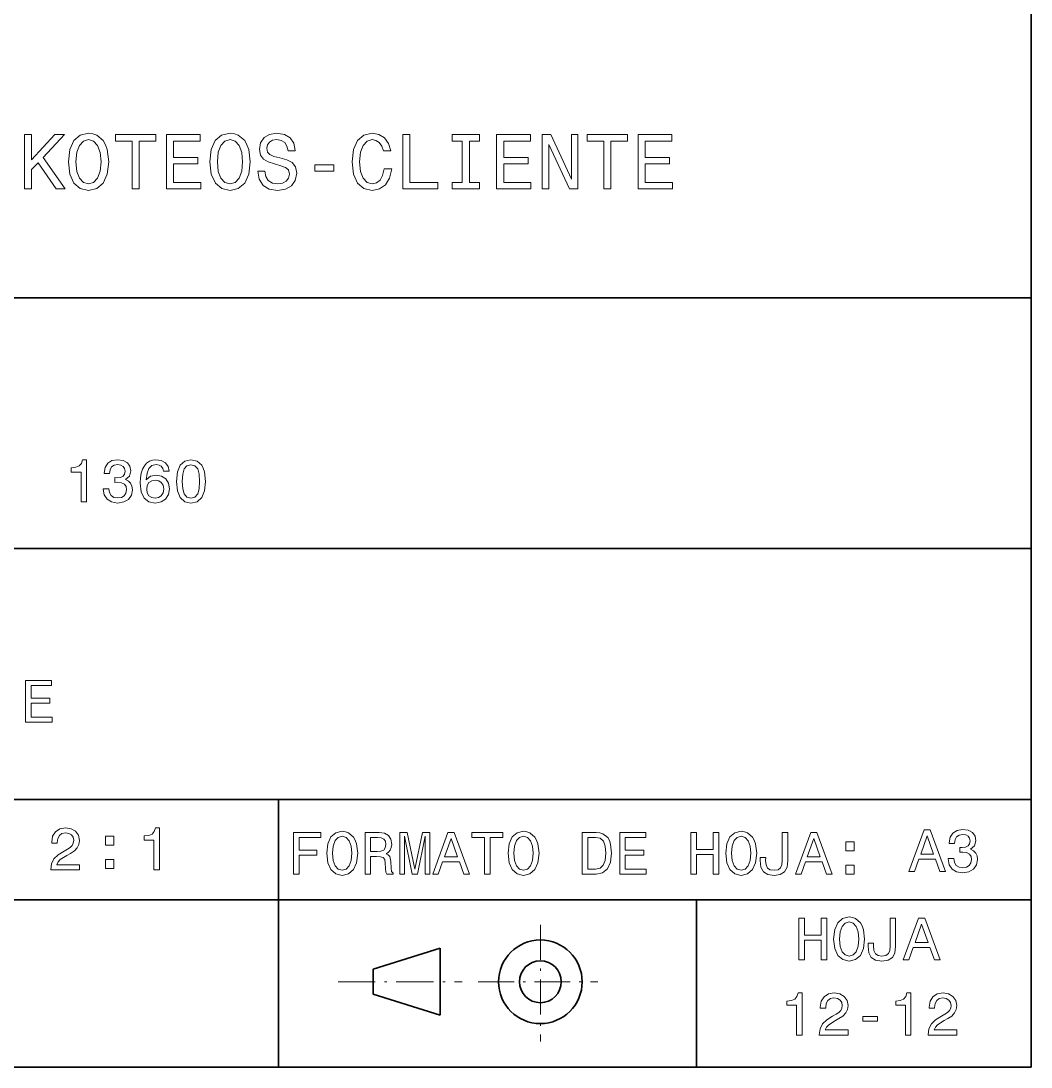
# Model space of a CAD drawing. Extents: x 5 to 413, y 5 to 291.
# Drawn here: x 370.84 to 413.37, y 5.28 to 49.33 of the extents above; entities that cross this region are included whole.
import ezdxf

# ---------------------------------------------------------------- set-up
doc = ezdxf.new("R2010")
doc.units = 0
doc.linetypes.add('DASHDOT', pattern=[18.5, 12, -3, 0.5, -3])

msp = doc.modelspace()

# ---------------------------------------------------------------- linework, layer by layer
at = {"color": 7, "lineweight": 35}
for p, q in [((413.367157, 5.281658), (413.367157, 290.786957)), ((335.902863, 37.675823), (413.367157, 37.675823)), ((335.902863, 27.112509), (413.367157, 27.112509)), ((335.902863, 16.549194), (413.367157, 16.549194)), ((381.677216, 16.549194), (381.677216, 5.281658)), ((335.902863, 12.323868), (413.367157, 12.323868)), ((399.282745, 12.323868), (399.282745, 5.281658)), ((388.483551, 10.281628), (385.666656, 9.401351)), ((388.483551, 10.281628), (388.483551, 7.464743)), ((385.666656, 8.873185), (385.666656, 9.401351)), ((385.666656, 8.345019), (385.666656, 8.873185)), ((385.666656, 8.345019), (388.483551, 7.464743)), ((413.367157, 5.281658), (5.281658, 5.281658))]:
    msp.add_line(p, q, dxfattribs=at)
at = {"color": 7, "linetype": 'DASHDOT', "lineweight": 13, "ltscale": 0.122791}
msp.add_line((392.708862, 11.27289), (392.708862, 6.361248), dxfattribs=at)
at = {"color": 7, "linetype": 'DASHDOT', "lineweight": 13, "ltscale": 0.130659}
msp.add_line((384.189178, 8.873185), (389.415527, 8.873185), dxfattribs=at)
at = {"color": 7, "linetype": 'DASHDOT', "lineweight": 13, "ltscale": 0.125883}
msp.add_line((390.089905, 8.873185), (395.125214, 8.873185), dxfattribs=at)
at = {"color": 7, "lineweight": 13}
for points in [[(370.986542, 42.255146), (371.289948, 42.255146), (371.289948, 43.069717), (371.560364, 43.359932), (372.328766, 42.255146), (372.69812, 42.255146), (371.774719, 43.580887), (372.671753, 44.543865), (372.269409, 44.543865), (371.289948, 43.485249), (371.289948, 44.543865), (370.986542, 44.543865)], [(372.839935, 43.399506), (372.899292, 42.885036), (373.070801, 42.505783), (373.337921, 42.271637), (373.6875, 42.192486), (374.033752, 42.271637), (374.304199, 42.505783), (374.472382, 42.885036), (374.535034, 43.399506), (374.472382, 43.910675), (374.399841, 44.118439), (374.304199, 44.289928), (374.033752, 44.524078), (373.868866, 44.583439), (373.6875, 44.606525), (373.334625, 44.524078), (373.067505, 44.293228), (372.899292, 43.913971)], [(375.521118, 42.255146), (375.824493, 42.255146), (375.824493, 44.266846), (376.517059, 44.266846), (376.517059, 44.543865), (374.825256, 44.543865), (374.825256, 44.266846), (375.521118, 44.266846)], [(376.965576, 42.255146), (378.416626, 42.255146), (378.416626, 42.532166), (377.268982, 42.532166), (377.268982, 43.307163), (378.291321, 43.307163), (378.291321, 43.580887), (377.268982, 43.580887), (377.268982, 44.266846), (378.390259, 44.266846), (378.390259, 44.543865), (376.965576, 44.543865)], [(378.795898, 43.399506), (378.855255, 42.885036), (379.026733, 42.505783), (379.293854, 42.271637), (379.643433, 42.192486), (379.989716, 42.271637), (380.260132, 42.505783), (380.428314, 42.885036), (380.490997, 43.399506), (380.428314, 43.910675), (380.355774, 44.118439), (380.260132, 44.289928), (379.989716, 44.524078), (379.824829, 44.583439), (379.643433, 44.606525), (379.290558, 44.524078), (379.023438, 44.293228), (378.855255, 43.913971)], [(381.107697, 43.010357), (380.807587, 43.010357), (380.873535, 42.660782), (381.038422, 42.403549), (381.292358, 42.24855), (381.635345, 42.192486), (381.975037, 42.245251), (382.228943, 42.390358), (382.390564, 42.617912), (382.449921, 42.918018), (382.400452, 43.188442), (382.261932, 43.363228), (382.037689, 43.478653), (381.737579, 43.5644), (381.480347, 43.627056), (381.312164, 43.699612), (381.216522, 43.805141), (381.186829, 43.970036), (381.216522, 44.118439), (381.302246, 44.230568), (381.434174, 44.306419), (381.61557, 44.332802), (381.800232, 44.299824), (381.945343, 44.210781), (382.040985, 44.062378), (382.087158, 43.861206), (382.387268, 43.861206), (382.387268, 43.867802), (382.334503, 44.177803), (382.179504, 44.408653), (381.935455, 44.553757), (381.605652, 44.603226), (381.308838, 44.553757), (381.078003, 44.415249), (380.929596, 44.200886), (380.876831, 43.923866), (380.919708, 43.676525), (381.045044, 43.508335), (381.242889, 43.396206), (381.513336, 43.310463), (381.780457, 43.234612), (381.981628, 43.16206), (382.103638, 43.056526), (382.146515, 42.885036), (382.106934, 42.710251), (382.0047, 42.578339), (381.849701, 42.495892), (381.648529, 42.469509), (381.424286, 42.505783), (381.252808, 42.611317), (381.143951, 42.782803)], [(386.133636, 43.105995), (386.067688, 42.828976), (385.958862, 42.631104), (385.807129, 42.509083), (385.629059, 42.469509), (385.414703, 42.52887), (385.246521, 42.706955), (385.134369, 42.997166), (385.098114, 43.399506), (385.134369, 43.798546), (385.243195, 44.092056), (385.411407, 44.270142), (385.629059, 44.332802), (385.787354, 44.299824), (385.922577, 44.207481), (386.028107, 44.059078), (386.100647, 43.85461), (386.41394, 43.85461), (386.315002, 44.167908), (386.143524, 44.405354), (385.909363, 44.553757), (385.629059, 44.606525), (385.27948, 44.524078), (385.01236, 44.293228), (384.840881, 43.913971), (384.781494, 43.399506), (384.840881, 42.885036), (385.01236, 42.505783), (385.27948, 42.271637), (385.629059, 42.192486), (385.93576, 42.255146), (386.183105, 42.429932), (386.35788, 42.716846), (386.450226, 43.105995)], [(386.915222, 42.255146), (388.386078, 42.255146), (388.386078, 42.532166), (387.218628, 42.532166), (387.218628, 44.543865), (386.915222, 44.543865)], [(389.418304, 42.532166), (388.996185, 42.532166), (388.996185, 42.255146), (390.14386, 42.255146), (390.14386, 42.532166), (389.72171, 42.532166), (389.72171, 44.266846), (390.14386, 44.266846), (390.14386, 44.543865), (388.996185, 44.543865), (388.996185, 44.266846), (389.418304, 44.266846)], [(390.862793, 42.255146), (392.313843, 42.255146), (392.313843, 42.532166), (391.166168, 42.532166), (391.166168, 43.307163), (392.188507, 43.307163), (392.188507, 43.580887), (391.166168, 43.580887), (391.166168, 44.266846), (392.287476, 44.266846), (392.287476, 44.543865), (390.862793, 44.543865)], [(392.788727, 42.255146), (393.062439, 42.255146), (393.062439, 44.13163), (393.939697, 42.255146), (394.292572, 42.255146), (394.292572, 44.543865), (394.015533, 44.543865), (394.015533, 42.667377), (393.148193, 44.543865), (392.788727, 44.543865)], [(395.374268, 42.255146), (395.677673, 42.255146), (395.677673, 44.266846), (396.370209, 44.266846), (396.370209, 44.543865), (394.678406, 44.543865), (394.678406, 44.266846), (395.374268, 44.266846)], [(396.818726, 42.255146), (398.269775, 42.255146), (398.269775, 42.532166), (397.122131, 42.532166), (397.122131, 43.307163), (398.14447, 43.307163), (398.14447, 43.580887), (397.122131, 43.580887), (397.122131, 44.266846), (398.243408, 44.266846), (398.243408, 44.543865), (396.818726, 44.543865)], [(373.156525, 43.399506), (373.19281, 43.798546), (373.301636, 44.092056), (373.469849, 44.270142), (373.6875, 44.332802), (373.901855, 44.270142), (374.070038, 44.08876), (374.178864, 43.79525), (374.218445, 43.399506), (374.178864, 43.000465), (374.070038, 42.706955), (373.901855, 42.52887), (373.6875, 42.469509), (373.469849, 42.52887), (373.301636, 42.706955), (373.19281, 42.997166)], [(379.112488, 43.399506), (379.148743, 43.798546), (379.257568, 44.092056), (379.425781, 44.270142), (379.643433, 44.332802), (379.857788, 44.270142), (380.026001, 44.08876), (380.134827, 43.79525), (380.174377, 43.399506), (380.134827, 43.000465), (380.026001, 42.706955), (379.857788, 42.52887), (379.643433, 42.469509), (379.425781, 42.52887), (379.257568, 42.706955), (379.148743, 42.997166)], [(383.215027, 43.010357), (384.013092, 43.010357), (384.013092, 43.270889), (383.215027, 43.270889)], [(373.371704, 29.082737), (373.602539, 29.082737), (373.602539, 30.855974), (373.430054, 30.855974), (373.384369, 30.701227), (373.29306, 30.597218), (373.153534, 30.536335), (372.960724, 30.516041), (372.960724, 30.335926), (373.371704, 30.335926)], [(374.305237, 29.635763), (374.305237, 29.618006), (374.345825, 29.374472), (374.465057, 29.19182), (374.652802, 29.075127), (374.901398, 29.032001), (375.165222, 29.075127), (375.363098, 29.186747), (375.489929, 29.364325), (375.535614, 29.592638), (375.51532, 29.74231), (375.459503, 29.864077), (375.368164, 29.957939), (375.246399, 30.026434), (375.411316, 30.163422), (375.469635, 30.381588), (375.43161, 30.57946), (375.32251, 30.729132), (375.144928, 30.822994), (374.901398, 30.855974), (374.673096, 30.815384), (374.498047, 30.703764), (374.383881, 30.526188), (374.345825, 30.290262), (374.345825, 30.272505), (374.571625, 30.272505), (374.591919, 30.434862), (374.657867, 30.551556), (374.764404, 30.622585), (374.914093, 30.647955), (375.04599, 30.627659), (375.142395, 30.574387), (375.200745, 30.488134), (375.223572, 30.371441), (375.200745, 30.247137), (375.139862, 30.163422), (375.033325, 30.112686), (374.888702, 30.097466), (374.789795, 30.100002), (374.789795, 29.899593), (374.914093, 29.904667), (375.073914, 29.881836), (375.193146, 29.820951), (375.26416, 29.722015), (375.28952, 29.592638), (375.261627, 29.445501), (375.188049, 29.336418), (375.071381, 29.267925), (374.916626, 29.245094), (374.756805, 29.270462), (374.640106, 29.346565), (374.566528, 29.468334), (374.538635, 29.635763)], [(377.080536, 30.368904), (377.032318, 30.574387), (376.920715, 30.726595), (376.748199, 30.822994), (376.524963, 30.855974), (376.375305, 30.838217), (376.245911, 30.790016), (376.131744, 30.711374), (376.03537, 30.599754), (375.959259, 30.46023), (375.903442, 30.290262), (375.86792, 30.089853), (375.857788, 29.864077), (375.898376, 29.503849), (376.022675, 29.242558), (376.223083, 29.085274), (376.49707, 29.032001), (376.743134, 29.077663), (376.930847, 29.196894), (377.052612, 29.384619), (377.095734, 29.623079), (377.052612, 29.864077), (376.935944, 30.049265), (376.755829, 30.165958), (376.532562, 30.206549), (376.291565, 30.155811), (376.11145, 30.011213), (376.149506, 30.290262), (376.230682, 30.490671), (376.355011, 30.609901), (376.527496, 30.650492), (376.654327, 30.630198), (376.750732, 30.576923), (376.814148, 30.488134), (376.847137, 30.368904)], [(377.387482, 29.942719), (377.425537, 29.544437), (377.544769, 29.260315), (377.735016, 29.087811), (377.998871, 29.032001), (378.260162, 29.087811), (378.450409, 29.260315), (378.567108, 29.544437), (378.607697, 29.942719), (378.567108, 30.338463), (378.51889, 30.495745), (378.450409, 30.625122), (378.260162, 30.797626), (377.998871, 30.855974), (377.735016, 30.797626), (377.544769, 30.622585), (377.425537, 30.338463)], [(377.631012, 29.942719), (377.651306, 30.249674), (377.714722, 30.470377), (377.828888, 30.599754), (377.998871, 30.645418), (378.16629, 30.599754), (378.280457, 30.470377), (378.343872, 30.249674), (378.364166, 29.942719), (378.343872, 29.633226), (378.280457, 29.412523), (378.16629, 29.283146), (377.998871, 29.240019), (377.828888, 29.283146), (377.714722, 29.412523), (377.651306, 29.633226)], [(376.84967, 29.620543), (376.821777, 29.460724), (376.750732, 29.338955), (376.636597, 29.257778), (376.494537, 29.232409), (376.344849, 29.257778), (376.230682, 29.336418), (376.157135, 29.458187), (376.134308, 29.618006), (376.159668, 29.775288), (376.230682, 29.89452), (376.347382, 29.970623), (376.504669, 29.998529), (376.641663, 29.970623), (376.750732, 29.897057), (376.821777, 29.777826)], [(371.037598, 19.801615), (372.153778, 19.801615), (372.153778, 20.014708), (371.270966, 20.014708), (371.270966, 20.610861), (372.057373, 20.610861), (372.057373, 20.821417), (371.270966, 20.821417), (371.270966, 21.349075), (372.133484, 21.349075), (372.133484, 21.562168), (371.037598, 21.562168)], [(372.09433, 13.58071), (373.304413, 13.58071), (373.304413, 13.798877), (372.348022, 13.798877), (372.401306, 13.918107), (372.492615, 14.017043), (372.7742, 14.197158), (372.923889, 14.273262), (373.091309, 14.382345), (373.210541, 14.509186), (373.279022, 14.658858), (373.304413, 14.828825), (373.261261, 15.041918), (373.142029, 15.209349), (372.959381, 15.315895), (372.72348, 15.353947), (372.479919, 15.310822), (372.294739, 15.19159), (372.175507, 15.001329), (372.134918, 14.750184), (372.134918, 14.714668), (372.365784, 14.714668), (372.365784, 14.734963), (372.388611, 14.907467), (372.457092, 15.034307), (372.566193, 15.115486), (372.710785, 15.143391), (372.85791, 15.118023), (372.96701, 15.054603), (373.038025, 14.955667), (373.063416, 14.831362), (373.045654, 14.714668), (372.997437, 14.615732), (372.91626, 14.529481), (372.804657, 14.453376), (372.654968, 14.372198), (372.406372, 14.214915), (372.231323, 14.047485), (372.127319, 13.84454), (372.09433, 13.588321)], [(374.395691, 14.623041), (374.745789, 14.623041), (374.745789, 15.001028), (374.395691, 15.001028)], [(376.440582, 13.58071), (376.671417, 13.58071), (376.671417, 15.353947), (376.498932, 15.353947), (376.453247, 15.199202), (376.361938, 15.095192), (376.222412, 15.034307), (376.029602, 15.014013), (376.029602, 14.833899), (376.440582, 14.833899)], [(382.318634, 13.402016), (382.554565, 13.402016), (382.554565, 14.211261), (383.295319, 14.211261), (383.295319, 14.421817), (382.554565, 14.421817), (382.554565, 14.949475), (383.465271, 14.949475), (383.465271, 15.162568), (382.318634, 15.162568)], [(383.713898, 14.282292), (383.759552, 13.886548), (383.891479, 13.594814), (384.096954, 13.4147), (384.365845, 13.353816), (384.632233, 13.4147), (384.84024, 13.594814), (384.969604, 13.886548), (385.017822, 14.282292), (384.969604, 14.675499), (384.913818, 14.835319), (384.84024, 14.967233), (384.632233, 15.147347), (384.505371, 15.19301), (384.365845, 15.210768), (384.094421, 15.147347), (383.888916, 14.969769), (383.759552, 14.678036)], [(383.957428, 14.282292), (383.985321, 14.589247), (384.069031, 14.815023), (384.198425, 14.952012), (384.365845, 15.000212), (384.530731, 14.952012), (384.660126, 14.812487), (384.743835, 14.58671), (384.774292, 14.282292), (384.743835, 13.975337), (384.660126, 13.74956), (384.530731, 13.612572), (384.365845, 13.566909), (384.198425, 13.612572), (384.069031, 13.74956), (383.985321, 13.9728)], [(385.327301, 13.402016), (385.563232, 13.402016), (385.563232, 14.145304), (385.80423, 14.145304), (385.981812, 14.137693), (386.093414, 14.102178), (386.154297, 14.018463), (386.179688, 13.868791), (386.192352, 13.640476), (386.207581, 13.490805), (386.238037, 13.402016), (386.504395, 13.402016), (386.504395, 13.450215), (386.446045, 13.521246), (386.425751, 13.653161), (386.40799, 13.937284), (386.364868, 14.14784), (386.306519, 14.213798), (386.215179, 14.261997), (386.31665, 14.325418), (386.387695, 14.414207), (386.43335, 14.525826), (386.448578, 14.660278), (386.413055, 14.873371), (386.311584, 15.033191), (386.144165, 15.129589), (385.915863, 15.162568), (385.327301, 15.162568)], [(386.78598, 13.402016), (386.981323, 13.402016), (386.981323, 15.000212), (387.311096, 13.402016), (387.529266, 13.402016), (387.856506, 15.000212), (387.856506, 13.402016), (388.054382, 13.402016), (388.054382, 15.162568), (387.744904, 15.162568), (387.420197, 13.610035), (387.097992, 15.162568), (386.78598, 15.162568)], [(388.176147, 13.402016), (388.409546, 13.402016), (388.594727, 13.919527), (389.297424, 13.919527), (389.482605, 13.402016), (389.721069, 13.402016), (389.076721, 15.165105), (388.817963, 15.165105)], [(390.357819, 13.402016), (390.591217, 13.402016), (390.591217, 14.949475), (391.123932, 14.949475), (391.123932, 15.162568), (389.82254, 15.162568), (389.82254, 14.949475), (390.357819, 14.949475)], [(391.349701, 14.282292), (391.395386, 13.886548), (391.527283, 13.594814), (391.732788, 13.4147), (392.001678, 13.353816), (392.268036, 13.4147), (392.476074, 13.594814), (392.605438, 13.886548), (392.653625, 14.282292), (392.605438, 14.675499), (392.549622, 14.835319), (392.476074, 14.967233), (392.268036, 15.147347), (392.141205, 15.19301), (392.001678, 15.210768), (391.730225, 15.147347), (391.52475, 14.969769), (391.395386, 14.678036)], [(391.593262, 14.282292), (391.621155, 14.589247), (391.704865, 14.815023), (391.834259, 14.952012), (392.001678, 15.000212), (392.166565, 14.952012), (392.295959, 14.812487), (392.379669, 14.58671), (392.410095, 14.282292), (392.379669, 13.975337), (392.295959, 13.74956), (392.166565, 13.612572), (392.001678, 13.566909), (391.834259, 13.612572), (391.704865, 13.74956), (391.621155, 13.9728)], [(395.053467, 15.162568), (394.467468, 15.162568), (394.467468, 13.402016), (395.053467, 13.402016), (395.329987, 13.457826), (395.535461, 13.627792), (395.662292, 13.904305), (395.707977, 14.282292), (395.667389, 14.667889), (395.616638, 14.820098), (395.545624, 14.941865), (395.340118, 15.106758), (395.205688, 15.147347)], [(396.050446, 13.402016), (397.166656, 13.402016), (397.166656, 13.615108), (396.283813, 13.615108), (396.283813, 14.211261), (397.070251, 14.211261), (397.070251, 14.421817), (396.283813, 14.421817), (396.283813, 14.949475), (397.146362, 14.949475), (397.146362, 15.162568), (396.050446, 15.162568)], [(399.04895, 13.402016), (399.284882, 13.402016), (399.284882, 14.229019), (399.990112, 14.229019), (399.990112, 13.402016), (400.223511, 13.402016), (400.223511, 15.162568), (399.990112, 15.162568), (399.990112, 14.444649), (399.284882, 14.444649), (399.284882, 15.162568), (399.04895, 15.162568)], [(400.512695, 14.282292), (400.55838, 13.886548), (400.690277, 13.594814), (400.895752, 13.4147), (401.164673, 13.353816), (401.43103, 13.4147), (401.639069, 13.594814), (401.768433, 13.886548), (401.81662, 14.282292), (401.768433, 14.675499), (401.712616, 14.835319), (401.639069, 14.967233), (401.43103, 15.147347), (401.304199, 15.19301), (401.164673, 15.210768), (400.893219, 15.147347), (400.687744, 14.969769), (400.55838, 14.678036)], [(400.756256, 14.282292), (400.784149, 14.589247), (400.867859, 14.815023), (400.997253, 14.952012), (401.164673, 15.000212), (401.329559, 14.952012), (401.458954, 14.812487), (401.542664, 14.58671), (401.57309, 14.282292), (401.542664, 13.975337), (401.458954, 13.74956), (401.329559, 13.612572), (401.164673, 13.566909), (400.997253, 13.612572), (400.867859, 13.74956), (400.784149, 13.9728)], [(402.894775, 13.985484), (402.877014, 13.797759), (402.823761, 13.668382), (402.714661, 13.589741), (402.547241, 13.566909), (402.382355, 13.589741), (402.273254, 13.663308), (402.209839, 13.792686), (402.192078, 13.980411), (402.197144, 14.107251), (401.968842, 14.107251), (401.963776, 13.977874), (401.994202, 13.696287), (402.098206, 13.500952), (402.27832, 13.391869), (402.544708, 13.353816), (402.808533, 13.391869), (402.988647, 13.500952), (403.092651, 13.69375), (403.125641, 13.975337), (403.125641, 15.162568), (402.894775, 15.162568)], [(403.447815, 13.402016), (403.681183, 13.402016), (403.866394, 13.919527), (404.569092, 13.919527), (404.754272, 13.402016), (404.992737, 13.402016), (404.348389, 15.165105), (404.08963, 15.165105)], [(408.222443, 13.512086), (408.455811, 13.512086), (408.640991, 14.029597), (409.343719, 14.029597), (409.5289, 13.512086), (409.767365, 13.512086), (409.123016, 15.275175), (408.864258, 15.275175)], [(408.722198, 14.245227), (408.993622, 15.021494), (409.265076, 14.245227)], [(409.8815, 14.065112), (409.8815, 14.047355), (409.922089, 13.80382), (410.041321, 13.621169), (410.229065, 13.504476), (410.477661, 13.461349), (410.741486, 13.504476), (410.939362, 13.616096), (411.066193, 13.793673), (411.111877, 14.021987), (411.091583, 14.171659), (411.035767, 14.293427), (410.944427, 14.387288), (410.822662, 14.455783), (410.987549, 14.592771), (411.045898, 14.810937), (411.007874, 15.008809), (410.898773, 15.158482), (410.721191, 15.252344), (410.477661, 15.285322), (410.249359, 15.244734), (410.07431, 15.133114), (409.960144, 14.955536), (409.922089, 14.719612), (409.922089, 14.701854), (410.147888, 14.701854), (410.168182, 14.86421), (410.234131, 14.980905), (410.340668, 15.051935), (410.490356, 15.077303), (410.622253, 15.057009), (410.718658, 15.003736), (410.777008, 14.917484), (410.799835, 14.80079), (410.777008, 14.676486), (410.716125, 14.592771), (410.609589, 14.542034), (410.464966, 14.526814), (410.366058, 14.52935), (410.366058, 14.328941), (410.490356, 14.334015), (410.650177, 14.311184), (410.769409, 14.2503), (410.840424, 14.151364), (410.865784, 14.021987), (410.837891, 13.874851), (410.764313, 13.765768), (410.647644, 13.697273), (410.492889, 13.674442), (410.333069, 13.699811), (410.21637, 13.775915), (410.142792, 13.897682), (410.114899, 14.065112)], [(385.849884, 14.946939), (386.004639, 14.931718), (386.113708, 14.883518), (386.18222, 14.794729), (386.205048, 14.655205), (386.179688, 14.508069), (386.111176, 14.41928), (385.994476, 14.373617), (385.834656, 14.360933), (385.563232, 14.360933), (385.563232, 14.946939)], [(388.675903, 14.135157), (388.947357, 14.911423), (389.218781, 14.135157)], [(395.035706, 14.952012), (395.228516, 14.91396), (395.360413, 14.797266), (395.439056, 14.589247), (395.464447, 14.282292), (395.436523, 13.985484), (395.35788, 13.777465), (395.22345, 13.653161), (395.035706, 13.612572), (394.7034, 13.612572), (394.7034, 14.952012)], [(403.947571, 14.135157), (404.218994, 14.911423), (404.490448, 14.135157)], [(405.571136, 14.386301), (405.921204, 14.386301), (405.921204, 14.764288), (405.571136, 14.764288)], [(374.395691, 13.638756), (374.745789, 13.638756), (374.745789, 14.016742), (374.395691, 14.016742)], [(405.571136, 13.402016), (405.921204, 13.402016), (405.921204, 13.780002), (405.571136, 13.780002)], [(403.58963, 9.792529), (403.825531, 9.792529), (403.825531, 10.619533), (404.530792, 10.619533), (404.530792, 9.792529), (404.76416, 9.792529), (404.76416, 11.553082), (404.530792, 11.553082), (404.530792, 10.835162), (403.825531, 10.835162), (403.825531, 11.553082), (403.58963, 11.553082)], [(405.053375, 10.672806), (405.09903, 10.277061), (405.230957, 9.985328), (405.436432, 9.805213), (405.705322, 9.744329), (405.97171, 9.805213), (406.179718, 9.985328), (406.309082, 10.277061), (406.3573, 10.672806), (406.309082, 11.066012), (406.253296, 11.225832), (406.179718, 11.357746), (405.97171, 11.537861), (405.844849, 11.583524), (405.705322, 11.601281), (405.433899, 11.537861), (405.228394, 11.360283), (405.09903, 11.068549)], [(407.435425, 10.375998), (407.417694, 10.188272), (407.36441, 10.058895), (407.255341, 9.980254), (407.087891, 9.957422), (406.923004, 9.980254), (406.813904, 10.053822), (406.750488, 10.183199), (406.732727, 10.370924), (406.737823, 10.497765), (406.509491, 10.497765), (406.504425, 10.368387), (406.534882, 10.086801), (406.638885, 9.891465), (406.819, 9.782382), (407.085358, 9.744329), (407.349182, 9.782382), (407.529297, 9.891465), (407.633301, 10.084263), (407.66629, 10.36585), (407.66629, 11.553082), (407.435425, 11.553082)], [(407.988464, 9.792529), (408.221863, 9.792529), (408.407043, 10.31004), (409.109741, 10.31004), (409.294922, 9.792529), (409.533386, 9.792529), (408.889038, 11.555618), (408.63028, 11.555618)], [(405.296906, 10.672806), (405.324799, 10.97976), (405.408508, 11.205538), (405.537903, 11.342525), (405.705322, 11.390725), (405.870209, 11.342525), (405.999603, 11.203001), (406.083313, 10.977223), (406.11377, 10.672806), (406.083313, 10.36585), (405.999603, 10.140074), (405.870209, 10.003085), (405.705322, 9.957422), (405.537903, 10.003085), (405.408508, 10.140074), (405.324799, 10.363314)], [(408.48822, 10.52567), (408.759674, 11.301937), (409.031097, 10.52567)], [(403.496918, 6.63025), (403.727753, 6.63025), (403.727753, 8.403486), (403.555267, 8.403486), (403.509583, 8.248741), (403.418274, 8.144732), (403.278748, 8.083847), (403.085938, 8.063553), (403.085938, 7.883439), (403.496918, 7.883439)], [(404.450745, 6.63025), (405.660828, 6.63025), (405.660828, 6.848416), (404.704437, 6.848416), (404.757721, 6.967647), (404.84903, 7.066583), (405.130615, 7.246697), (405.280304, 7.322802), (405.447723, 7.431885), (405.566956, 7.558726), (405.635437, 7.708398), (405.660828, 7.878365), (405.617706, 8.091457), (405.498474, 8.258888), (405.315796, 8.365435), (405.079895, 8.403486), (404.836365, 8.360361), (404.651154, 8.24113), (404.531921, 8.050869), (404.491333, 7.799724), (404.491333, 7.764208), (404.722198, 7.764208), (404.722198, 7.784503), (404.745026, 7.957006), (404.813507, 8.083847), (404.922607, 8.165026), (405.0672, 8.19293), (405.214325, 8.167562), (405.323425, 8.104142), (405.39444, 8.005206), (405.41983, 7.880902), (405.402069, 7.764208), (405.353851, 7.665272), (405.272675, 7.579021), (405.161072, 7.502916), (405.011383, 7.421738), (404.762787, 7.264455), (404.587738, 7.097025), (404.483734, 6.894079), (404.450745, 6.63786)], [(408.0784, 6.63025), (408.309265, 6.63025), (408.309265, 8.403486), (408.136749, 8.403486), (408.091095, 8.248741), (407.999756, 8.144732), (407.860229, 8.083847), (407.66745, 8.063553), (407.66745, 7.883439), (408.0784, 7.883439)], [(409.032257, 6.63025), (410.24231, 6.63025), (410.24231, 6.848416), (409.285919, 6.848416), (409.339203, 6.967647), (409.430542, 7.066583), (409.712128, 7.246697), (409.861786, 7.322802), (410.029236, 7.431885), (410.148438, 7.558726), (410.216949, 7.708398), (410.24231, 7.878365), (410.199188, 8.091457), (410.079956, 8.258888), (409.897308, 8.365435), (409.661377, 8.403486), (409.417847, 8.360361), (409.232666, 8.24113), (409.113434, 8.050869), (409.072845, 7.799724), (409.072845, 7.764208), (409.30368, 7.764208), (409.30368, 7.784503), (409.326508, 7.957006), (409.39502, 8.083847), (409.504089, 8.165026), (409.648712, 8.19293), (409.795837, 8.167562), (409.904907, 8.104142), (409.975952, 8.005206), (410.001312, 7.880902), (409.983551, 7.764208), (409.935364, 7.665272), (409.854187, 7.579021), (409.742554, 7.502916), (409.592896, 7.421738), (409.344269, 7.264455), (409.16925, 7.097025), (409.065216, 6.894079), (409.032257, 6.63786)], [(406.289948, 7.211182), (406.90387, 7.211182), (406.90387, 7.41159), (406.289948, 7.41159)]]:
    msp.add_lwpolyline(points, close=True, dxfattribs=at)
at = {"color": 7, "lineweight": 35}
for radius in [1.760553, 0.880276]:
    msp.add_circle((392.708862, 8.873185), radius, dxfattribs=at)

doc.saveas('drawing.dxf')
